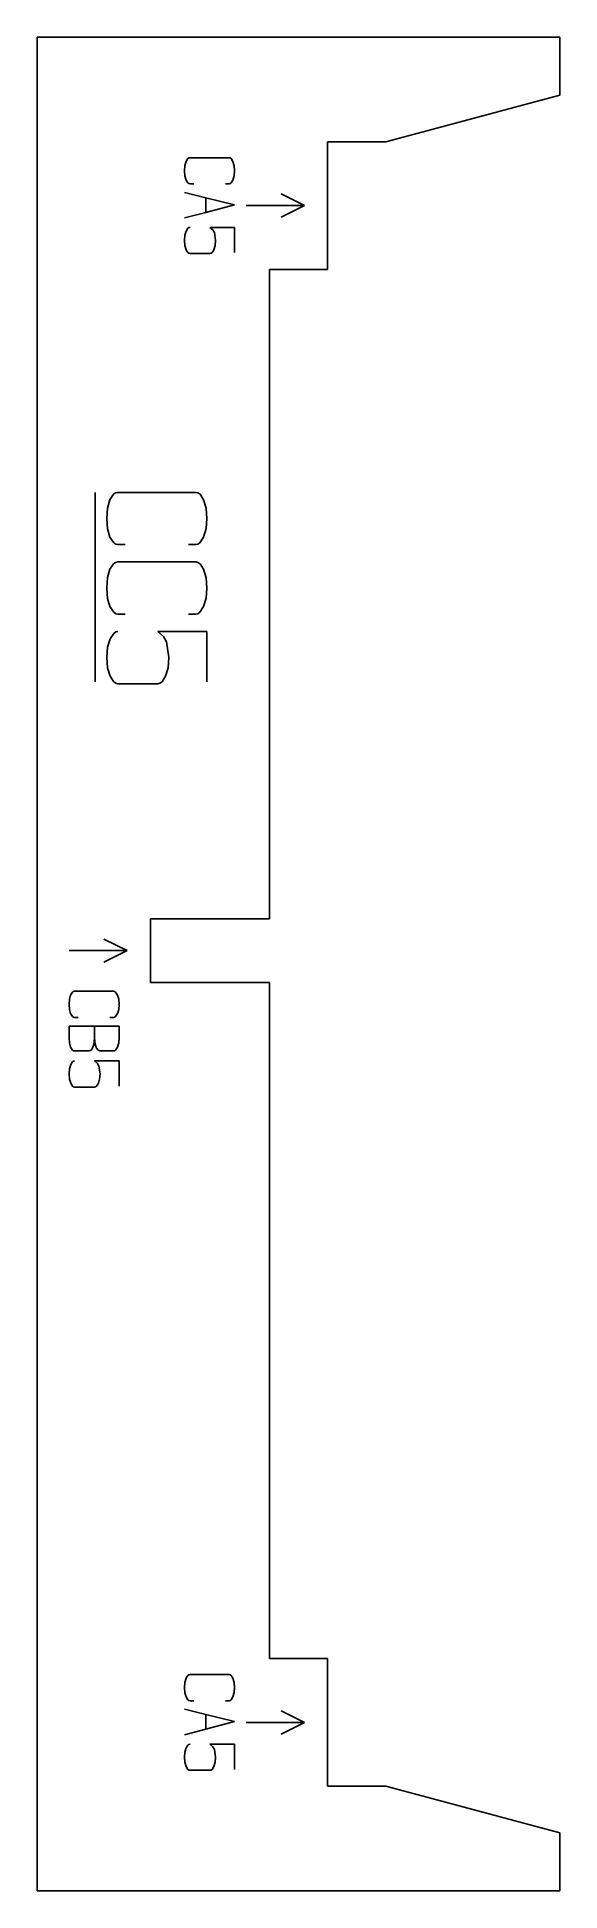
# Model space of a CAD drawing. Header units: millimetres. Extents: x -386 to -341, y -154 to 6.
import ezdxf

# ---------------------------------------------------------------- set-up
doc = ezdxf.new("R2010")
doc.units = ezdxf.units.MM
doc.layers.add('coding', color=2, linetype='Continuous')

msp = doc.modelspace()

# ---------------------------------------------------------------- linework, layer by layer
for p, q in [((-386.25, -153.73), (-386.25, 5.77)), ((-341.25, 5.77), (-386.25, 5.77)), ((-341.25, 0.77), (-341.25, 5.77)), ((-356.25, -3.23), (-341.25, 0.77)), ((-361.25, -14.23), (-361.25, -3.23)), ((-361.25, -3.23), (-356.25, -3.23)), ((-366.25, -14.23), (-361.25, -14.23)), ((-366.25, -70.08), (-366.25, -14.23)), ((-376.5, -70.08), (-376.5, -75.58)), ((-366.25, -70.08), (-376.5, -70.08)), ((-376.5, -75.58), (-366.25, -75.58)), ((-366.25, -133.73), (-366.25, -75.58)), ((-366.25, -133.73), (-361.25, -133.73)), ((-361.25, -133.73), (-361.25, -144.73)), ((-361.25, -144.73), (-356.25, -144.73)), ((-356.25, -144.73), (-341.25, -148.73)), ((-341.25, -148.73), (-341.25, -153.73)), ((-341.25, -153.73), (-386.25, -153.73))]:
    msp.add_line(p, q)
at = {"layer": 'coding'}
for p, q in [((-373.27, -4.69), (-373.42, -4.93)), ((-373.18, -4.63), (-373.27, -4.69)), ((-373.08, -4.61), (-373.18, -4.63)), ((-369.73, -4.61), (-373.08, -4.61)), ((-369.64, -4.63), (-369.73, -4.61)), ((-369.55, -4.69), (-369.64, -4.63)), ((-369.4, -4.93), (-369.55, -4.69)), ((-373.53, -5.29), (-373.56, -5.74)), ((-373.56, -5.74), (-373.53, -6.18)), ((-373.42, -4.93), (-373.53, -5.29)), ((-373.53, -6.18), (-373.42, -6.53)), ((-369.29, -5.3), (-369.4, -4.93)), ((-369.4, -6.53), (-369.29, -6.17)), ((-369.25, -5.74), (-369.29, -5.3)), ((-369.29, -6.17), (-369.25, -5.74)), ((-371.74, -8.05), (-373.56, -7.6)), ((-373.42, -6.53), (-373.27, -6.78)), ((-373.27, -6.78), (-373.18, -6.84)), ((-373.18, -6.84), (-373.08, -6.86)), ((-373.08, -6.86), (-372.77, -6.86)), ((-369.73, -6.86), (-370.04, -6.86)), ((-369.73, -6.86), (-369.64, -6.84)), ((-369.64, -6.84), (-369.55, -6.78)), ((-369.55, -6.78), (-369.4, -6.53)), ((-365.25, -7.73), (-363.25, -8.73)), ((-373.56, -9.79), (-371.74, -9.31)), ((-369.25, -8.66), (-371.74, -8.05)), ((-371.74, -8.05), (-371.74, -9.31)), ((-371.74, -9.31), (-369.25, -8.66)), ((-368.25, -8.73), (-363.25, -8.73)), ((-365.25, -9.73), (-363.25, -8.73)), ((-373.53, -11.28), (-373.42, -10.92)), ((-373.27, -10.68), (-373.42, -10.92)), ((-373.18, -10.62), (-373.27, -10.68)), ((-373.18, -10.62), (-373.08, -10.6)), ((-369.25, -10.6), (-371.37, -10.6)), ((-371.37, -10.6), (-371.12, -10.82)), ((-371.12, -10.82), (-370.99, -11.05)), ((-370.99, -11.05), (-370.89, -11.72)), ((-369.25, -10.6), (-369.25, -12.77)), ((-373.56, -11.72), (-373.53, -11.28)), ((-373.53, -12.16), (-373.56, -11.72)), ((-373.42, -12.53), (-373.53, -12.16)), ((-373.27, -12.77), (-373.42, -12.53)), ((-371.03, -12.53), (-371.18, -12.77)), ((-370.92, -12.16), (-371.03, -12.53)), ((-370.89, -11.72), (-370.92, -12.16)), ((-373.18, -12.83), (-373.27, -12.77)), ((-373.08, -12.85), (-373.18, -12.83)), ((-371.37, -12.85), (-373.08, -12.85)), ((-371.27, -12.83), (-371.37, -12.85)), ((-371.18, -12.77), (-371.27, -12.83)), ((-381.25, -33.4), (-381.25, -49.71)), ((-379.67, -33.56), (-379.49, -33.44)), ((-379.49, -33.44), (-379.29, -33.4)), ((-379.29, -33.4), (-372.6, -33.4)), ((-372.6, -33.4), (-372.41, -33.44)), ((-372.41, -33.44), (-372.23, -33.56)), ((-380.25, -35.65), (-380.18, -34.76)), ((-380.18, -34.76), (-379.98, -34.04)), ((-379.98, -34.04), (-379.67, -33.56)), ((-372.23, -33.56), (-371.92, -34.04)), ((-371.92, -34.04), (-371.71, -34.77)), ((-371.71, -34.77), (-371.64, -35.65)), ((-380.18, -36.54), (-380.25, -35.65)), ((-379.98, -37.25), (-380.18, -36.54)), ((-371.92, -37.25), (-371.71, -36.52)), ((-371.64, -35.65), (-371.71, -36.52)), ((-379.66, -37.74), (-379.98, -37.25)), ((-379.48, -37.86), (-379.66, -37.74)), ((-379.29, -37.9), (-379.48, -37.86)), ((-378.68, -37.9), (-379.29, -37.9)), ((-372.6, -37.9), (-373.21, -37.9)), ((-372.41, -37.86), (-372.6, -37.9)), ((-372.41, -37.86), (-372.24, -37.74)), ((-372.24, -37.74), (-371.92, -37.25)), ((-379.67, -39.55), (-379.98, -40.02)), ((-379.49, -39.43), (-379.67, -39.55)), ((-379.29, -39.39), (-379.49, -39.43)), ((-372.6, -39.39), (-379.29, -39.39)), ((-372.41, -39.43), (-372.6, -39.39)), ((-372.23, -39.55), (-372.41, -39.43)), ((-372.23, -39.55), (-371.92, -40.02)), ((-380.18, -40.74), (-380.25, -41.63)), ((-379.98, -40.02), (-380.18, -40.74)), ((-371.71, -40.76), (-371.92, -40.02)), ((-371.71, -40.76), (-371.64, -41.63)), ((-380.25, -41.63), (-380.18, -42.52)), ((-380.18, -42.52), (-379.98, -43.23)), ((-371.92, -43.23), (-371.71, -42.5)), ((-371.64, -41.63), (-371.71, -42.5)), ((-379.98, -43.23), (-379.66, -43.72)), ((-379.66, -43.72), (-379.48, -43.84)), ((-379.48, -43.84), (-379.29, -43.88)), ((-379.29, -43.88), (-378.68, -43.88)), ((-372.6, -43.88), (-373.21, -43.88)), ((-372.41, -43.84), (-372.6, -43.88)), ((-372.24, -43.72), (-372.41, -43.84)), ((-371.92, -43.23), (-372.24, -43.72)), ((-380.18, -46.73), (-379.97, -46.01)), ((-379.97, -46.01), (-379.66, -45.53)), ((-379.48, -45.41), (-379.66, -45.53)), ((-379.48, -45.41), (-379.29, -45.37)), ((-371.64, -45.37), (-375.87, -45.37)), ((-375.87, -45.37), (-375.36, -45.8)), ((-375.11, -46.27), (-375.36, -45.8)), ((-371.64, -49.71), (-371.64, -45.37)), ((-380.25, -47.62), (-380.18, -46.73)), ((-380.18, -48.5), (-380.25, -47.62)), ((-374.91, -47.62), (-375.11, -46.27)), ((-374.98, -48.5), (-374.91, -47.62)), ((-379.97, -49.22), (-380.18, -48.5)), ((-379.66, -49.7), (-379.97, -49.22)), ((-375.5, -49.7), (-375.19, -49.22)), ((-374.98, -48.5), (-375.19, -49.22)), ((-379.48, -49.82), (-379.66, -49.7)), ((-379.48, -49.82), (-379.29, -49.86)), ((-375.87, -49.86), (-379.29, -49.86)), ((-375.68, -49.82), (-375.87, -49.86)), ((-375.5, -49.7), (-375.68, -49.82)), ((-383.5, -72.83), (-378.5, -72.83)), ((-380.5, -71.83), (-378.5, -72.83)), ((-380.5, -73.83), (-378.5, -72.83)), ((-383.37, -76.65), (-383.21, -76.41)), ((-383.21, -76.41), (-383.12, -76.35)), ((-383.12, -76.35), (-383.02, -76.33)), ((-383.02, -76.33), (-379.68, -76.33)), ((-379.68, -76.33), (-379.58, -76.35)), ((-379.58, -76.35), (-379.49, -76.41)), ((-379.49, -76.41), (-379.34, -76.65)), ((-383.47, -77.01), (-383.5, -77.45)), ((-383.47, -77.9), (-383.5, -77.45)), ((-383.37, -76.65), (-383.47, -77.01)), ((-383.37, -78.25), (-383.47, -77.9)), ((-379.23, -77.01), (-379.34, -76.65)), ((-379.34, -78.25), (-379.23, -77.89)), ((-379.2, -77.45), (-379.23, -77.01)), ((-379.23, -77.89), (-379.2, -77.45)), ((-383.5, -79.32), (-383.5, -80.34)), ((-381.31, -79.32), (-383.5, -79.32)), ((-383.37, -78.25), (-383.21, -78.5)), ((-383.21, -78.5), (-383.12, -78.56)), ((-383.02, -78.58), (-383.12, -78.56)), ((-382.72, -78.58), (-383.02, -78.58)), ((-379.2, -79.32), (-381.31, -79.32)), ((-381.31, -80.34), (-381.31, -79.32)), ((-379.98, -78.58), (-379.68, -78.58)), ((-379.68, -78.58), (-379.58, -78.56)), ((-379.49, -78.5), (-379.58, -78.56)), ((-379.49, -78.5), (-379.34, -78.25)), ((-379.2, -79.32), (-379.2, -80.34)), ((-383.5, -80.34), (-383.47, -80.77)), ((-383.37, -81.13), (-383.47, -80.77)), ((-383.37, -81.13), (-383.21, -81.38)), ((-381.61, -81.4), (-381.48, -81.23)), ((-381.48, -81.23), (-381.37, -80.9)), ((-381.37, -80.9), (-381.31, -80.34)), ((-381.24, -80.89), (-381.31, -80.34)), ((-381.24, -80.89), (-381.14, -81.23)), ((-381, -81.4), (-381.14, -81.23)), ((-379.49, -81.38), (-379.34, -81.13)), ((-379.23, -80.77), (-379.34, -81.13)), ((-379.2, -80.34), (-379.23, -80.77)), ((-383.47, -83), (-383.36, -82.64)), ((-383.36, -82.64), (-383.21, -82.4)), ((-383.12, -81.44), (-383.21, -81.38)), ((-383.21, -82.4), (-383.12, -82.34)), ((-383.12, -81.44), (-383.02, -81.46)), ((-383.02, -82.32), (-383.12, -82.34)), ((-383.02, -81.46), (-381.77, -81.46)), ((-381.77, -81.46), (-381.61, -81.4)), ((-381.31, -82.32), (-381.06, -82.54)), ((-379.2, -82.32), (-381.31, -82.32)), ((-381.06, -82.54), (-380.93, -82.77)), ((-380.84, -81.46), (-381, -81.4)), ((-380.93, -82.77), (-380.83, -83.44)), ((-380.84, -81.46), (-379.68, -81.46)), ((-379.68, -81.46), (-379.58, -81.44)), ((-379.49, -81.38), (-379.58, -81.44)), ((-379.2, -84.49), (-379.2, -82.32)), ((-383.5, -83.44), (-383.47, -83)), ((-383.47, -83.88), (-383.5, -83.44)), ((-383.36, -84.24), (-383.47, -83.88)), ((-383.21, -84.48), (-383.36, -84.24)), ((-383.12, -84.54), (-383.21, -84.48)), ((-381.13, -84.48), (-381.22, -84.54)), ((-380.97, -84.24), (-381.13, -84.48)), ((-380.87, -83.88), (-380.97, -84.24)), ((-380.83, -83.44), (-380.87, -83.88)), ((-383.02, -84.57), (-383.12, -84.54)), ((-381.31, -84.57), (-383.02, -84.57)), ((-381.22, -84.54), (-381.31, -84.57)), ((-373.42, -135.43), (-373.53, -135.79)), ((-373.27, -135.19), (-373.42, -135.43)), ((-373.18, -135.13), (-373.27, -135.19)), ((-373.08, -135.11), (-373.18, -135.13)), ((-369.73, -135.11), (-373.08, -135.11)), ((-369.64, -135.13), (-369.73, -135.11)), ((-369.55, -135.19), (-369.64, -135.13)), ((-369.4, -135.43), (-369.55, -135.19)), ((-369.29, -135.8), (-369.4, -135.43)), ((-373.53, -135.79), (-373.56, -136.24)), ((-373.56, -136.24), (-373.53, -136.68)), ((-373.53, -136.68), (-373.42, -137.03)), ((-373.42, -137.03), (-373.27, -137.28)), ((-369.55, -137.28), (-369.4, -137.03)), ((-369.4, -137.03), (-369.29, -136.67)), ((-369.25, -136.24), (-369.29, -135.8)), ((-369.29, -136.67), (-369.25, -136.24)), ((-371.74, -138.55), (-373.56, -138.1)), ((-373.27, -137.28), (-373.18, -137.34)), ((-373.18, -137.34), (-373.08, -137.36)), ((-373.08, -137.36), (-372.77, -137.36)), ((-369.25, -139.16), (-371.74, -138.55)), ((-371.74, -138.55), (-371.74, -139.81)), ((-369.73, -137.36), (-370.04, -137.36)), ((-369.73, -137.36), (-369.64, -137.34)), ((-369.64, -137.34), (-369.55, -137.28)), ((-365.25, -138.23), (-363.25, -139.23)), ((-373.56, -140.29), (-371.74, -139.81)), ((-371.74, -139.81), (-369.25, -139.16)), ((-368.25, -139.23), (-363.25, -139.23)), ((-365.25, -140.23), (-363.25, -139.23)), ((-373.56, -142.22), (-373.53, -141.78)), ((-373.53, -141.78), (-373.42, -141.42)), ((-373.27, -141.18), (-373.42, -141.42)), ((-373.18, -141.12), (-373.27, -141.18)), ((-373.18, -141.12), (-373.08, -141.1)), ((-369.25, -141.1), (-371.37, -141.1)), ((-371.37, -141.1), (-371.12, -141.32)), ((-371.12, -141.32), (-370.99, -141.55)), ((-370.99, -141.55), (-370.89, -142.22)), ((-369.25, -141.1), (-369.25, -143.27)), ((-373.53, -142.66), (-373.56, -142.22)), ((-373.42, -143.03), (-373.53, -142.66)), ((-373.27, -143.27), (-373.42, -143.03)), ((-373.18, -143.33), (-373.27, -143.27)), ((-373.08, -143.35), (-373.18, -143.33)), ((-371.37, -143.35), (-373.08, -143.35)), ((-371.27, -143.33), (-371.37, -143.35)), ((-371.18, -143.27), (-371.27, -143.33)), ((-371.03, -143.03), (-371.18, -143.27)), ((-370.92, -142.66), (-371.03, -143.03)), ((-370.89, -142.22), (-370.92, -142.66))]:
    msp.add_line(p, q, dxfattribs=at)

doc.saveas('drawing.dxf')
